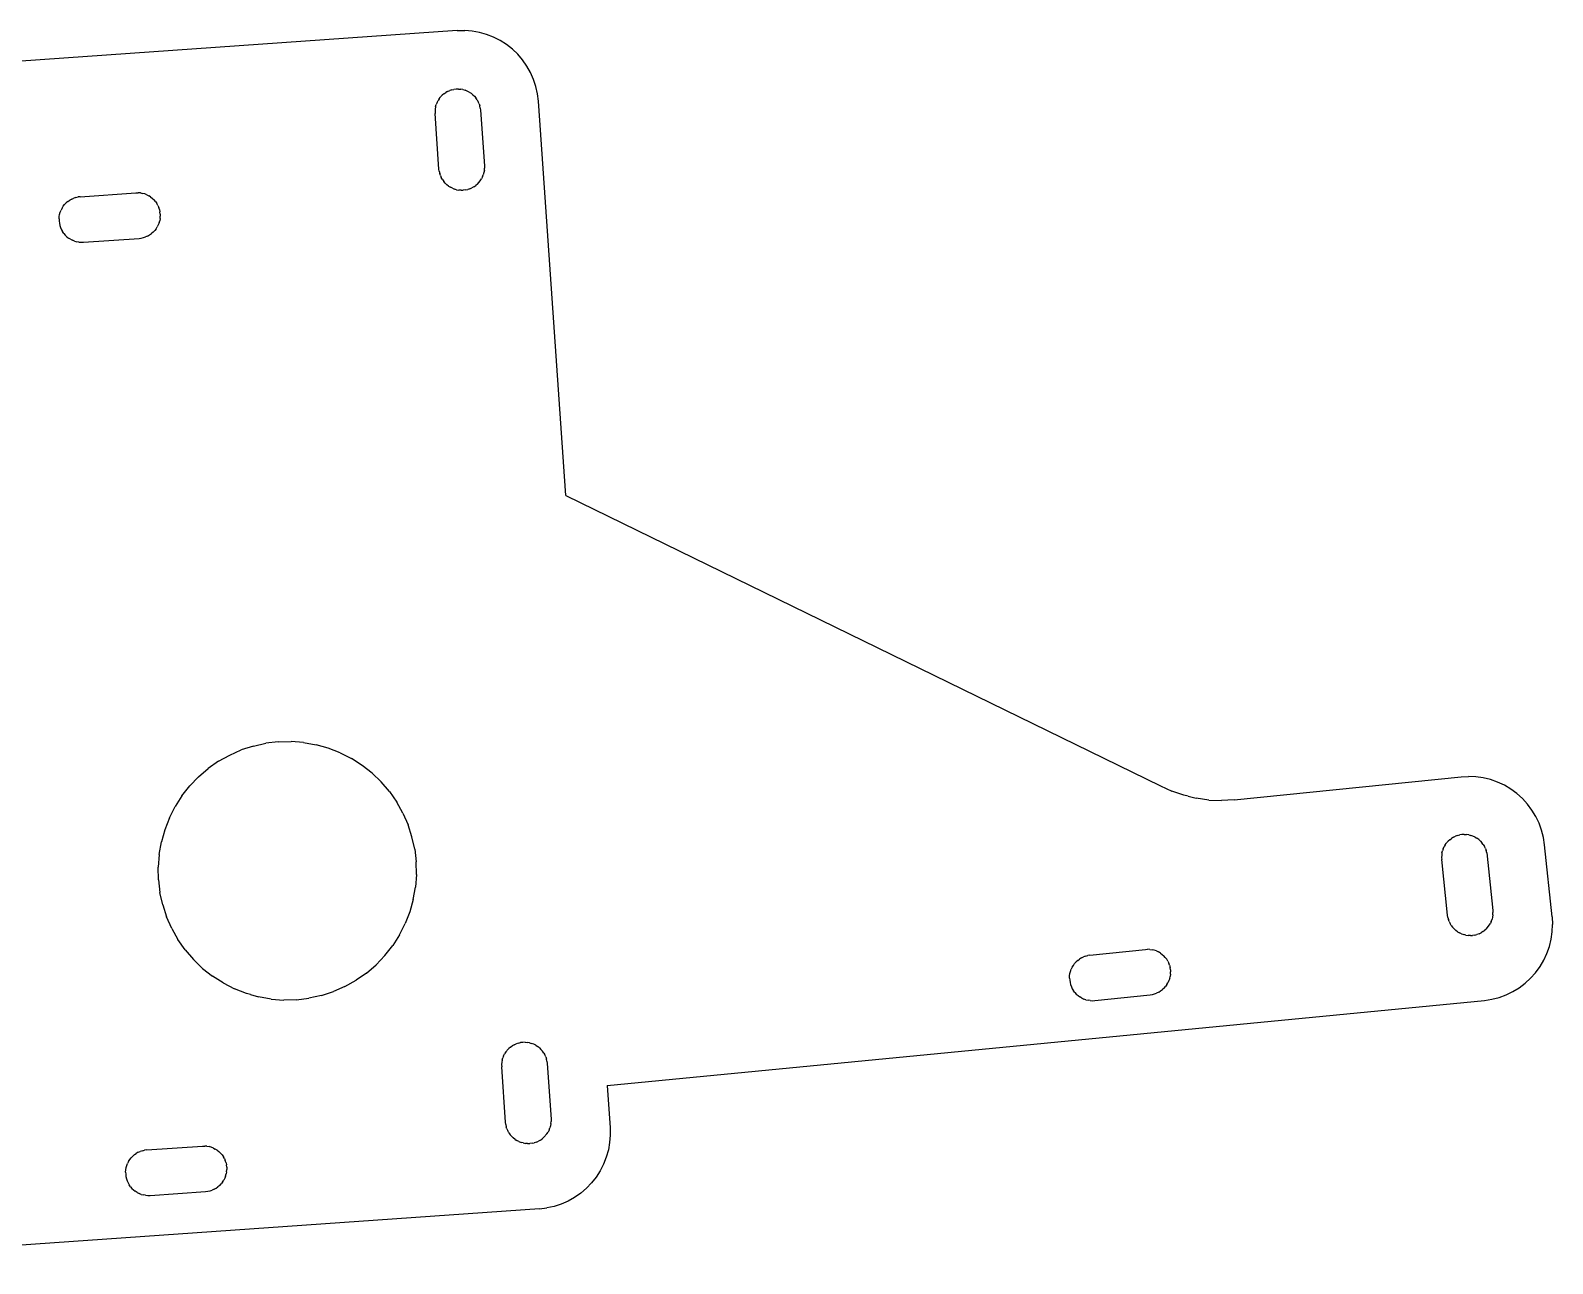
# Model space of a CAD drawing. Extents: x -47 to 67, y -58 to 58.
# Drawn here: x 36.95 to 66.99, y 23.41 to 47.73 of the extents above; entities that cross this region are included whole.
import ezdxf

# ---------------------------------------------------------------- set-up
doc = ezdxf.new("R2010")
doc.units = 0

msp = doc.modelspace()

# ---------------------------------------------------------------- linework, layer by layer
for p, q in [((45.37, 47.729, -0.08), (30.751, 46.707, -0.056)), ((45.37, 47.729, -0.08), (45.517, 47.732, -0.08)), ((45.664, 47.72, -0.08), (45.517, 47.732, -0.08)), ((45.809, 47.694, -0.08), (45.664, 47.72, -0.08)), ((45.95, 47.655, -0.081), (45.809, 47.694, -0.08)), ((46.088, 47.601, -0.081), (45.95, 47.655, -0.081)), ((46.219, 47.534, -0.081), (46.088, 47.601, -0.081)), ((46.343, 47.455, -0.081), (46.219, 47.534, -0.081)), ((46.459, 47.364, -0.081), (46.343, 47.455, -0.081)), ((46.565, 47.262, -0.081), (46.459, 47.364, -0.081)), ((46.66, 47.15, -0.082), (46.565, 47.262, -0.081)), ((46.745, 47.03, -0.082), (46.66, 47.15, -0.082)), ((46.817, 46.901, -0.082), (46.745, 47.03, -0.082)), ((46.876, 46.767, -0.082), (46.817, 46.901, -0.082)), ((45.263, 46.56, -0.079), (45.306, 46.569, -0.079)), ((45.35, 46.575, -0.079), (45.306, 46.569, -0.079)), ((45.394, 46.575, -0.079), (45.35, 46.575, -0.079)), ((45.394, 46.575, -0.079), (45.438, 46.572, -0.079)), ((45.482, 46.564, -0.08), (45.438, 46.572, -0.079)), ((45.482, 46.564, -0.08), (45.524, 46.552, -0.08)), ((46.922, 46.627, -0.082), (46.876, 46.767, -0.082)), ((46.953, 46.483, -0.082), (46.922, 46.627, -0.082)), ((44.943, 46.226, -0.079), (44.955, 46.268, -0.079)), ((44.971, 46.31, -0.079), (44.955, 46.268, -0.079)), ((44.971, 46.31, -0.079), (44.991, 46.349, -0.079)), ((45.015, 46.386, -0.079), (44.991, 46.349, -0.079)), ((45.015, 46.386, -0.079), (45.032, 46.409, -0.079)), ((45.032, 46.409, -0.079), (45.042, 46.421, -0.079)), ((45.073, 46.453, -0.079), (45.042, 46.421, -0.079)), ((45.106, 46.481, -0.079), (45.073, 46.453, -0.079)), ((45.106, 46.481, -0.079), (45.142, 46.507, -0.079)), ((45.181, 46.528, -0.079), (45.142, 46.507, -0.079)), ((45.181, 46.528, -0.079), (45.221, 46.546, -0.079)), ((45.263, 46.56, -0.079), (45.221, 46.546, -0.079)), ((45.566, 46.536, -0.08), (45.524, 46.552, -0.08)), ((45.605, 46.516, -0.08), (45.566, 46.536, -0.08)), ((45.605, 46.516, -0.08), (45.642, 46.493, -0.08)), ((45.677, 46.465, -0.08), (45.642, 46.493, -0.08)), ((45.677, 46.465, -0.08), (45.709, 46.435, -0.08)), ((45.709, 46.435, -0.08), (45.737, 46.401, -0.08)), ((45.763, 46.365, -0.08), (45.737, 46.401, -0.08)), ((45.763, 46.365, -0.08), (45.784, 46.326, -0.08)), ((45.802, 46.286, -0.08), (45.784, 46.326, -0.08)), ((45.802, 46.286, -0.08), (45.816, 46.244, -0.08)), ((46.971, 46.337, -0.082), (46.953, 46.483, -0.082)), ((47.515, 38.558, -0.081), (46.971, 46.337, -0.082)), ((44.935, 46.182, -0.079), (44.932, 46.138, -0.079)), ((44.932, 46.138, -0.079), (44.933, 46.094, -0.079)), ((45.009, 44.997, -0.078), (44.933, 46.094, -0.079)), ((44.943, 46.226, -0.079), (44.935, 46.182, -0.079)), ((45.825, 46.201, -0.08), (45.816, 46.244, -0.08)), ((45.825, 46.201, -0.08), (45.831, 46.157, -0.08)), ((45.831, 46.157, -0.08), (45.907, 45.06, -0.08)), ((45.907, 45.06, -0.08), (45.908, 45.016, -0.08)), ((45.015, 44.953, -0.078), (45.009, 44.997, -0.078)), ((45.015, 44.953, -0.078), (45.024, 44.91, -0.078)), ((45.038, 44.868, -0.078), (45.024, 44.91, -0.078)), ((45.038, 44.868, -0.078), (45.056, 44.828, -0.078)), ((45.077, 44.789, -0.078), (45.056, 44.828, -0.078)), ((45.077, 44.789, -0.078), (45.103, 44.753, -0.078)), ((45.798, 44.733, -0.08), (45.825, 44.768, -0.08)), ((45.825, 44.768, -0.08), (45.849, 44.805, -0.08)), ((45.869, 44.844, -0.08), (45.849, 44.805, -0.08)), ((45.869, 44.844, -0.08), (45.885, 44.886, -0.08)), ((45.897, 44.928, -0.08), (45.885, 44.886, -0.08)), ((45.905, 44.972, -0.08), (45.897, 44.928, -0.08)), ((45.905, 44.972, -0.08), (45.908, 45.016, -0.08)), ((37.93, 44.452, -0.067), (39.028, 44.529, -0.068)), ((39.028, 44.529, -0.068), (39.072, 44.529, -0.069)), ((39.116, 44.526, -0.069), (39.072, 44.529, -0.069)), ((39.116, 44.526, -0.069), (39.159, 44.518, -0.069)), ((39.202, 44.506, -0.069), (39.159, 44.518, -0.069)), ((39.243, 44.49, -0.069), (39.202, 44.506, -0.069)), ((39.243, 44.49, -0.069), (39.282, 44.47, -0.069)), ((39.319, 44.447, -0.069), (39.282, 44.47, -0.069)), ((45.131, 44.719, -0.078), (45.103, 44.753, -0.078)), ((45.131, 44.719, -0.078), (45.163, 44.689, -0.078)), ((45.198, 44.661, -0.079), (45.163, 44.689, -0.078)), ((45.198, 44.661, -0.079), (45.235, 44.638, -0.079)), ((45.274, 44.618, -0.079), (45.235, 44.638, -0.079)), ((45.274, 44.618, -0.079), (45.316, 44.602, -0.079)), ((45.358, 44.59, -0.079), (45.316, 44.602, -0.079)), ((45.358, 44.59, -0.079), (45.402, 44.582, -0.079)), ((45.446, 44.579, -0.079), (45.402, 44.582, -0.079)), ((45.446, 44.579, -0.079), (45.49, 44.579, -0.079)), ((45.534, 44.585, -0.079), (45.49, 44.579, -0.079)), ((45.534, 44.585, -0.079), (45.577, 44.594, -0.079)), ((45.619, 44.608, -0.079), (45.577, 44.594, -0.079)), ((45.619, 44.608, -0.079), (45.659, 44.626, -0.079)), ((45.698, 44.647, -0.079), (45.659, 44.626, -0.079)), ((45.698, 44.647, -0.079), (45.734, 44.673, -0.079)), ((45.767, 44.701, -0.079), (45.734, 44.673, -0.079)), ((45.767, 44.701, -0.079), (45.798, 44.733, -0.08)), ((37.535, 44.146, -0.066), (37.551, 44.187, -0.066)), ((37.571, 44.226, -0.066), (37.551, 44.187, -0.066)), ((37.571, 44.226, -0.066), (37.595, 44.263, -0.066)), ((37.595, 44.263, -0.066), (37.622, 44.298, -0.066)), ((37.622, 44.298, -0.066), (37.653, 44.33, -0.066)), ((37.686, 44.359, -0.066), (37.653, 44.33, -0.066)), ((37.686, 44.359, -0.066), (37.722, 44.384, -0.066)), ((37.761, 44.406, -0.066), (37.722, 44.384, -0.066)), ((37.761, 44.406, -0.066), (37.801, 44.423, -0.066)), ((37.843, 44.437, -0.067), (37.801, 44.423, -0.066)), ((37.843, 44.437, -0.067), (37.886, 44.447, -0.067)), ((37.93, 44.452, -0.067), (37.886, 44.447, -0.067)), ((39.319, 44.447, -0.069), (39.354, 44.419, -0.069)), ((39.354, 44.419, -0.069), (39.386, 44.389, -0.069)), ((39.415, 44.355, -0.069), (39.386, 44.389, -0.069)), ((39.415, 44.355, -0.069), (39.44, 44.319, -0.069)), ((39.462, 44.28, -0.069), (39.44, 44.319, -0.069)), ((39.462, 44.28, -0.069), (39.479, 44.24, -0.069)), ((39.493, 44.198, -0.069), (39.479, 44.24, -0.069)), ((39.493, 44.198, -0.069), (39.503, 44.155, -0.069)), ((37.512, 44.016, -0.066), (37.515, 44.06, -0.066)), ((37.512, 44.016, -0.066), (37.513, 43.972, -0.066)), ((37.513, 43.972, -0.066), (37.518, 43.928, -0.066)), ((37.515, 44.06, -0.066), (37.523, 44.103, -0.066)), ((37.518, 43.928, -0.066), (37.527, 43.885, -0.066)), ((37.523, 44.103, -0.066), (37.535, 44.146, -0.066)), ((37.527, 43.885, -0.066), (37.541, 43.843, -0.066)), ((39.47, 43.896, -0.069), (39.45, 43.856, -0.069)), ((39.486, 43.937, -0.069), (39.47, 43.896, -0.069)), ((39.486, 43.937, -0.069), (39.498, 43.979, -0.069)), ((39.505, 44.023, -0.069), (39.498, 43.979, -0.069)), ((39.508, 44.111, -0.069), (39.503, 44.155, -0.069)), ((39.505, 44.023, -0.069), (39.509, 44.067, -0.069)), ((39.508, 44.111, -0.069), (39.509, 44.067, -0.069)), ((37.541, 43.843, -0.066), (37.559, 43.802, -0.066)), ((37.559, 43.802, -0.066), (37.581, 43.764, -0.066)), ((37.606, 43.727, -0.066), (37.581, 43.764, -0.066)), ((37.606, 43.727, -0.066), (37.635, 43.694, -0.066)), ((37.635, 43.694, -0.066), (37.666, 43.663, -0.066)), ((37.666, 43.663, -0.066), (37.701, 43.636, -0.066)), ((37.738, 43.612, -0.066), (37.701, 43.636, -0.066)), ((37.738, 43.612, -0.066), (37.778, 43.592, -0.066)), ((37.819, 43.576, -0.066), (37.778, 43.592, -0.066)), ((37.819, 43.576, -0.066), (37.861, 43.564, -0.066)), ((37.905, 43.556, -0.066), (37.861, 43.564, -0.066)), ((37.993, 43.554, -0.067), (39.09, 43.631, -0.068)), ((39.09, 43.631, -0.068), (39.134, 43.636, -0.068)), ((39.134, 43.636, -0.068), (39.177, 43.645, -0.068)), ((39.177, 43.645, -0.068), (39.219, 43.659, -0.069)), ((39.26, 43.677, -0.069), (39.219, 43.659, -0.069)), ((39.26, 43.677, -0.069), (39.298, 43.699, -0.069)), ((39.298, 43.699, -0.069), (39.334, 43.724, -0.069)), ((39.368, 43.753, -0.069), (39.334, 43.724, -0.069)), ((39.368, 43.753, -0.069), (39.399, 43.784, -0.069)), ((39.426, 43.819, -0.069), (39.399, 43.784, -0.069)), ((39.426, 43.819, -0.069), (39.45, 43.856, -0.069)), ((37.905, 43.556, -0.066), (37.949, 43.553, -0.066)), ((37.949, 43.553, -0.066), (37.993, 43.554, -0.067)), ((47.515, 38.558, -0.081), (59.249, 32.834, -0.098)), ((41.346, 33.617, -0.069), (41.591, 33.671, -0.07)), ((41.839, 33.7, -0.07), (41.591, 33.671, -0.07)), ((41.839, 33.7, -0.07), (42.09, 33.705, -0.07)), ((42.339, 33.686, -0.071), (42.09, 33.705, -0.07)), ((42.339, 33.686, -0.071), (42.585, 33.642, -0.071)), ((40.661, 33.316, -0.068), (40.879, 33.439, -0.068)), ((40.879, 33.439, -0.068), (41.109, 33.539, -0.069)), ((41.346, 33.617, -0.069), (41.109, 33.539, -0.069)), ((42.826, 33.575, -0.072), (42.585, 33.642, -0.071)), ((43.059, 33.484, -0.072), (42.826, 33.575, -0.072)), ((43.059, 33.484, -0.072), (43.283, 33.37, -0.072)), ((43.493, 33.236, -0.073), (43.283, 33.37, -0.072)), ((40.266, 33.01, -0.067), (40.456, 33.173, -0.068)), ((40.661, 33.316, -0.068), (40.456, 33.173, -0.068)), ((43.69, 33.081, -0.073), (43.493, 33.236, -0.073)), ((43.69, 33.081, -0.073), (43.871, 32.908, -0.073)), ((39.938, 32.633, -0.067), (40.093, 32.83, -0.067)), ((40.093, 32.83, -0.067), (40.266, 33.01, -0.067)), ((44.033, 32.717, -0.073), (43.871, 32.908, -0.073)), ((59.249, 32.834, -0.098), (59.476, 32.729, -0.098)), ((60.703, 32.555, -0.1), (65.18, 33.009, -0.108)), ((65.18, 33.009, -0.108), (65.327, 33.017, -0.108)), ((65.474, 33.01, -0.108), (65.327, 33.017, -0.108)), ((65.62, 32.989, -0.108), (65.474, 33.01, -0.108)), ((65.763, 32.954, -0.109), (65.62, 32.989, -0.108)), ((65.902, 32.905, -0.109), (65.763, 32.954, -0.109)), ((66.036, 32.842, -0.109), (65.902, 32.905, -0.109)), ((66.162, 32.767, -0.109), (66.036, 32.842, -0.109)), ((66.281, 32.68, -0.109), (66.162, 32.767, -0.109)), ((39.938, 32.633, -0.067), (39.803, 32.422, -0.066)), ((44.033, 32.717, -0.073), (44.177, 32.512, -0.073)), ((44.299, 32.294, -0.074), (44.177, 32.512, -0.073)), ((59.712, 32.646, -0.099), (59.476, 32.729, -0.098)), ((59.798, 32.625, -0.099), (59.712, 32.646, -0.099)), ((59.798, 32.625, -0.099), (59.955, 32.587, -0.099)), ((60.203, 32.551, -0.099), (59.955, 32.587, -0.099)), ((60.203, 32.551, -0.099), (60.453, 32.541, -0.1)), ((60.703, 32.555, -0.1), (60.453, 32.541, -0.1)), ((66.391, 32.581, -0.11), (66.281, 32.68, -0.109)), ((66.49, 32.473, -0.11), (66.391, 32.581, -0.11)), ((66.579, 32.355, -0.11), (66.49, 32.473, -0.11)), ((39.69, 32.199, -0.066), (39.599, 31.966, -0.066)), ((39.69, 32.199, -0.066), (39.803, 32.422, -0.066)), ((44.299, 32.294, -0.074), (44.4, 32.065, -0.074)), ((66.655, 32.229, -0.11), (66.579, 32.355, -0.11)), ((66.719, 32.096, -0.11), (66.655, 32.229, -0.11)), ((39.599, 31.966, -0.066), (39.531, 31.725, -0.066)), ((44.477, 31.827, -0.074), (44.4, 32.065, -0.074)), ((65.113, 31.853, -0.107), (65.071, 31.837, -0.107)), ((65.113, 31.853, -0.107), (65.155, 31.864, -0.107)), ((65.199, 31.87, -0.107), (65.155, 31.864, -0.107)), ((65.243, 31.873, -0.107), (65.199, 31.87, -0.107)), ((65.243, 31.873, -0.107), (65.287, 31.871, -0.108)), ((65.331, 31.865, -0.108), (65.287, 31.871, -0.108)), ((65.331, 31.865, -0.108), (65.374, 31.854, -0.108)), ((65.416, 31.84, -0.108), (65.374, 31.854, -0.108)), ((66.77, 31.957, -0.11), (66.719, 32.096, -0.11)), ((66.806, 31.815, -0.11), (66.77, 31.957, -0.11)), ((39.487, 31.478, -0.066), (39.531, 31.725, -0.066)), ((44.531, 31.583, -0.074), (44.477, 31.827, -0.074)), ((44.531, 31.583, -0.074), (44.561, 31.334, -0.074)), ((64.804, 31.508, -0.107), (64.815, 31.551, -0.107)), ((64.829, 31.592, -0.107), (64.815, 31.551, -0.107)), ((64.829, 31.592, -0.107), (64.848, 31.632, -0.107)), ((64.87, 31.67, -0.107), (64.848, 31.632, -0.107)), ((64.87, 31.67, -0.107), (64.887, 31.693, -0.107)), ((64.887, 31.693, -0.107), (64.896, 31.706, -0.107)), ((64.926, 31.739, -0.107), (64.896, 31.706, -0.107)), ((64.958, 31.769, -0.107), (64.926, 31.739, -0.107)), ((64.958, 31.769, -0.107), (64.994, 31.795, -0.107)), ((65.031, 31.818, -0.107), (64.994, 31.795, -0.107)), ((65.031, 31.818, -0.107), (65.071, 31.837, -0.107)), ((65.456, 31.821, -0.108), (65.416, 31.84, -0.108)), ((65.456, 31.821, -0.108), (65.494, 31.799, -0.108)), ((65.529, 31.772, -0.108), (65.494, 31.799, -0.108)), ((65.529, 31.772, -0.108), (65.562, 31.743, -0.108)), ((65.562, 31.743, -0.108), (65.592, 31.71, -0.108)), ((65.619, 31.675, -0.108), (65.592, 31.71, -0.108)), ((65.619, 31.675, -0.108), (65.642, 31.637, -0.108)), ((65.661, 31.598, -0.108), (65.642, 31.637, -0.108)), ((65.661, 31.598, -0.108), (65.676, 31.556, -0.108)), ((65.687, 31.513, -0.108), (65.676, 31.556, -0.108)), ((66.829, 31.669, -0.11), (66.806, 31.815, -0.11)), ((66.978, 30.247, -0.11), (66.829, 31.669, -0.11)), ((39.487, 31.478, -0.066), (39.468, 31.229, -0.065)), ((44.566, 31.084, -0.074), (44.561, 31.334, -0.074)), ((64.798, 31.464, -0.107), (64.796, 31.42, -0.107)), ((64.796, 31.42, -0.107), (64.798, 31.376, -0.107)), ((64.804, 31.508, -0.107), (64.798, 31.464, -0.107)), ((64.913, 30.282, -0.106), (64.798, 31.376, -0.107)), ((65.687, 31.513, -0.108), (65.808, 30.376, -0.108)), ((39.473, 30.979, -0.065), (39.468, 31.229, -0.065)), ((39.473, 30.979, -0.065), (39.503, 30.73, -0.065)), ((44.566, 31.084, -0.074), (44.547, 30.834, -0.074)), ((39.557, 30.486, -0.065), (39.503, 30.73, -0.065)), ((44.503, 30.588, -0.073), (44.547, 30.834, -0.074)), ((39.557, 30.486, -0.065), (39.634, 30.248, -0.065)), ((44.435, 30.347, -0.073), (44.344, 30.114, -0.073)), ((44.503, 30.588, -0.073), (44.435, 30.347, -0.073)), ((65.808, 30.376, -0.108), (65.811, 30.332, -0.108)), ((39.735, 30.019, -0.066), (39.634, 30.248, -0.065)), ((44.231, 29.891, -0.073), (44.344, 30.114, -0.073)), ((64.92, 30.238, -0.106), (64.913, 30.282, -0.106)), ((64.92, 30.238, -0.106), (64.931, 30.195, -0.106)), ((64.946, 30.154, -0.107), (64.931, 30.195, -0.106)), ((64.946, 30.154, -0.107), (64.965, 30.114, -0.107)), ((64.988, 30.076, -0.107), (64.965, 30.114, -0.107)), ((64.988, 30.076, -0.107), (65.015, 30.041, -0.107)), ((65.045, 30.009, -0.107), (65.015, 30.041, -0.107)), ((65.681, 30.013, -0.108), (65.737, 30.081, -0.108)), ((65.737, 30.081, -0.108), (65.759, 30.119, -0.108)), ((65.778, 30.159, -0.108), (65.759, 30.119, -0.108)), ((65.778, 30.159, -0.108), (65.792, 30.201, -0.108)), ((65.803, 30.244, -0.108), (65.792, 30.201, -0.108)), ((65.809, 30.288, -0.108), (65.803, 30.244, -0.108)), ((65.809, 30.288, -0.108), (65.811, 30.332, -0.108)), ((66.978, 30.247, -0.11), (66.986, 30.1, -0.11)), ((66.98, 29.953, -0.11), (66.986, 30.1, -0.11)), ((39.735, 30.019, -0.066), (39.857, 29.801, -0.066)), ((40.001, 29.595, -0.066), (39.857, 29.801, -0.066)), ((44.231, 29.891, -0.073), (44.096, 29.68, -0.073)), ((65.045, 30.009, -0.107), (65.078, 29.979, -0.107)), ((65.113, 29.953, -0.107), (65.078, 29.979, -0.107)), ((65.113, 29.953, -0.107), (65.151, 29.931, -0.107)), ((65.191, 29.912, -0.107), (65.151, 29.931, -0.107)), ((65.191, 29.912, -0.107), (65.233, 29.897, -0.107)), ((65.276, 29.887, -0.107), (65.233, 29.897, -0.107)), ((65.276, 29.887, -0.107), (65.32, 29.881, -0.107)), ((65.364, 29.879, -0.107), (65.32, 29.881, -0.107)), ((65.364, 29.879, -0.107), (65.408, 29.881, -0.107)), ((65.452, 29.888, -0.107), (65.408, 29.881, -0.107)), ((65.452, 29.888, -0.107), (65.494, 29.899, -0.107)), ((65.536, 29.914, -0.107), (65.494, 29.899, -0.107)), ((65.536, 29.914, -0.107), (65.576, 29.933, -0.107)), ((65.613, 29.956, -0.108), (65.576, 29.933, -0.107)), ((65.613, 29.956, -0.108), (65.649, 29.983, -0.108)), ((65.681, 30.013, -0.108), (65.649, 29.983, -0.108)), ((66.925, 29.664, -0.11), (66.959, 29.807, -0.11)), ((66.959, 29.807, -0.11), (66.98, 29.953, -0.11)), ((40.001, 29.595, -0.066), (40.163, 29.405, -0.066)), ((43.768, 29.303, -0.072), (43.941, 29.483, -0.072)), ((43.941, 29.483, -0.072), (44.096, 29.68, -0.073)), ((57.69, 29.439, -0.095), (57.652, 29.416, -0.094)), ((57.69, 29.439, -0.095), (57.729, 29.458, -0.095)), ((57.771, 29.473, -0.095), (57.729, 29.458, -0.095)), ((57.771, 29.473, -0.095), (57.814, 29.484, -0.095)), ((57.857, 29.491, -0.095), (57.814, 29.484, -0.095)), ((57.857, 29.491, -0.095), (58.951, 29.606, -0.097)), ((58.951, 29.606, -0.097), (58.995, 29.608, -0.097)), ((59.04, 29.606, -0.097), (58.995, 29.608, -0.097)), ((59.04, 29.606, -0.097), (59.083, 29.6, -0.097)), ((59.126, 29.59, -0.097), (59.083, 29.6, -0.097)), ((59.168, 29.575, -0.097), (59.126, 29.59, -0.097)), ((59.168, 29.575, -0.097), (59.208, 29.556, -0.097)), ((59.246, 29.534, -0.097), (59.208, 29.556, -0.097)), ((59.246, 29.534, -0.097), (59.282, 29.508, -0.097)), ((59.282, 29.508, -0.097), (59.314, 29.478, -0.097)), ((59.344, 29.446, -0.097), (59.314, 29.478, -0.097)), ((59.344, 29.446, -0.097), (59.371, 29.411, -0.097)), ((66.814, 29.392, -0.109), (66.876, 29.525, -0.109)), ((66.876, 29.525, -0.109), (66.925, 29.664, -0.11)), ((40.163, 29.405, -0.066), (40.344, 29.232, -0.066)), ((40.344, 29.232, -0.066), (40.541, 29.077, -0.067)), ((43.578, 29.14, -0.072), (43.373, 28.997, -0.071)), ((43.578, 29.14, -0.072), (43.768, 29.303, -0.072)), ((57.462, 29.128, -0.094), (57.473, 29.171, -0.094)), ((57.473, 29.171, -0.094), (57.487, 29.213, -0.094)), ((57.506, 29.253, -0.094), (57.487, 29.213, -0.094)), ((57.506, 29.253, -0.094), (57.529, 29.291, -0.094)), ((57.529, 29.291, -0.094), (57.555, 29.327, -0.094)), ((57.555, 29.327, -0.094), (57.584, 29.359, -0.094)), ((57.617, 29.389, -0.094), (57.584, 29.359, -0.094)), ((57.617, 29.389, -0.094), (57.652, 29.416, -0.094)), ((59.394, 29.373, -0.097), (59.371, 29.411, -0.097)), ((59.394, 29.373, -0.097), (59.413, 29.333, -0.097)), ((59.428, 29.292, -0.097), (59.413, 29.333, -0.097)), ((59.428, 29.292, -0.097), (59.439, 29.249, -0.097)), ((59.446, 29.205, -0.097), (59.439, 29.249, -0.097)), ((59.446, 29.205, -0.097), (59.448, 29.161, -0.097)), ((59.446, 29.117, -0.097), (59.448, 29.161, -0.097)), ((66.554, 29.037, -0.109), (66.652, 29.146, -0.109)), ((66.652, 29.146, -0.109), (66.739, 29.265, -0.109)), ((66.739, 29.265, -0.109), (66.814, 29.392, -0.109)), ((40.752, 28.943, -0.067), (40.541, 29.077, -0.067)), ((40.752, 28.943, -0.067), (40.975, 28.829, -0.067)), ((43.155, 28.874, -0.071), (42.926, 28.774, -0.07)), ((43.155, 28.874, -0.071), (43.373, 28.997, -0.071)), ((57.454, 29.04, -0.094), (57.456, 29.085, -0.094)), ((57.454, 29.04, -0.094), (57.457, 28.996, -0.094)), ((57.456, 29.085, -0.094), (57.462, 29.128, -0.094)), ((57.457, 28.996, -0.094), (57.464, 28.953, -0.094)), ((57.464, 28.953, -0.094), (57.475, 28.91, -0.094)), ((57.475, 28.91, -0.094), (57.49, 28.868, -0.094)), ((57.49, 28.868, -0.094), (57.509, 28.829, -0.094)), ((59.319, 28.842, -0.097), (59.286, 28.812, -0.097)), ((59.319, 28.842, -0.097), (59.348, 28.875, -0.097)), ((59.374, 28.911, -0.097), (59.348, 28.875, -0.097)), ((59.374, 28.911, -0.097), (59.397, 28.949, -0.097)), ((59.415, 28.989, -0.097), (59.397, 28.949, -0.097)), ((59.43, 29.03, -0.097), (59.415, 28.989, -0.097)), ((59.43, 29.03, -0.097), (59.44, 29.073, -0.097)), ((59.446, 29.117, -0.097), (59.44, 29.073, -0.097)), ((66.202, 28.772, -0.108), (66.328, 28.849, -0.108)), ((66.328, 28.849, -0.108), (66.445, 28.937, -0.109)), ((66.445, 28.937, -0.109), (66.554, 29.037, -0.109)), ((41.208, 28.738, -0.068), (40.975, 28.829, -0.067)), ((41.292, 28.714, -0.068), (41.208, 28.738, -0.068)), ((41.292, 28.714, -0.068), (41.449, 28.671, -0.068)), ((41.695, 28.627, -0.068), (41.449, 28.671, -0.068)), ((41.695, 28.627, -0.068), (41.945, 28.607, -0.069)), ((42.195, 28.613, -0.069), (41.945, 28.607, -0.069)), ((42.195, 28.613, -0.069), (42.443, 28.642, -0.07)), ((42.688, 28.696, -0.07), (42.443, 28.642, -0.07)), ((42.688, 28.696, -0.07), (42.926, 28.774, -0.07)), ((48.328, 26.919, -0.079), (65.643, 28.599, -0.107)), ((57.509, 28.829, -0.094), (57.532, 28.791, -0.094)), ((57.558, 28.756, -0.094), (57.532, 28.791, -0.094)), ((57.558, 28.756, -0.094), (57.588, 28.723, -0.094)), ((57.588, 28.723, -0.094), (57.621, 28.694, -0.094)), ((57.621, 28.694, -0.094), (57.657, 28.668, -0.094)), ((57.695, 28.645, -0.094), (57.657, 28.668, -0.094)), ((57.695, 28.645, -0.094), (57.735, 28.626, -0.094)), ((57.776, 28.612, -0.094), (57.735, 28.626, -0.094)), ((57.776, 28.612, -0.094), (57.819, 28.601, -0.095)), ((57.863, 28.595, -0.095), (57.819, 28.601, -0.095)), ((57.863, 28.595, -0.095), (57.907, 28.593, -0.095)), ((57.907, 28.593, -0.095), (57.951, 28.596, -0.095)), ((57.951, 28.596, -0.095), (59.045, 28.711, -0.097)), ((59.045, 28.711, -0.097), (59.089, 28.717, -0.097)), ((59.089, 28.717, -0.097), (59.132, 28.728, -0.097)), ((59.132, 28.728, -0.097), (59.173, 28.744, -0.097)), ((59.213, 28.763, -0.097), (59.173, 28.744, -0.097)), ((59.213, 28.763, -0.097), (59.251, 28.786, -0.097)), ((59.251, 28.786, -0.097), (59.286, 28.812, -0.097)), ((65.643, 28.599, -0.107), (65.788, 28.621, -0.107)), ((65.788, 28.621, -0.107), (65.931, 28.658, -0.108)), ((65.931, 28.658, -0.108), (66.069, 28.708, -0.108)), ((66.069, 28.708, -0.108), (66.202, 28.772, -0.108)), ((46.387, 27.65, -0.076), (46.356, 27.618, -0.076)), ((46.42, 27.679, -0.076), (46.387, 27.65, -0.076)), ((46.42, 27.679, -0.076), (46.456, 27.704, -0.076)), ((46.495, 27.726, -0.076), (46.456, 27.704, -0.076)), ((46.495, 27.726, -0.076), (46.535, 27.744, -0.076)), ((46.577, 27.757, -0.076), (46.535, 27.744, -0.076)), ((46.577, 27.757, -0.076), (46.62, 27.767, -0.076)), ((46.664, 27.772, -0.076), (46.62, 27.767, -0.076)), ((46.708, 27.773, -0.076), (46.664, 27.772, -0.076)), ((46.708, 27.773, -0.076), (46.752, 27.77, -0.076)), ((46.796, 27.762, -0.076), (46.752, 27.77, -0.076)), ((46.796, 27.762, -0.076), (46.838, 27.75, -0.076)), ((46.879, 27.734, -0.077), (46.838, 27.75, -0.076)), ((46.919, 27.714, -0.077), (46.879, 27.734, -0.077)), ((46.919, 27.714, -0.077), (46.956, 27.69, -0.077)), ((46.991, 27.663, -0.077), (46.956, 27.69, -0.077)), ((46.991, 27.663, -0.077), (47.023, 27.632, -0.077)), ((46.249, 27.38, -0.075), (46.246, 27.336, -0.075)), ((46.246, 27.336, -0.075), (46.247, 27.292, -0.075)), ((46.257, 27.423, -0.075), (46.249, 27.38, -0.075)), ((46.257, 27.423, -0.075), (46.269, 27.466, -0.075)), ((46.285, 27.507, -0.076), (46.269, 27.466, -0.075)), ((46.285, 27.507, -0.076), (46.305, 27.547, -0.076)), ((46.329, 27.584, -0.076), (46.305, 27.547, -0.076)), ((46.329, 27.584, -0.076), (46.346, 27.606, -0.076)), ((46.346, 27.606, -0.076), (46.356, 27.618, -0.076)), ((47.023, 27.632, -0.077), (47.051, 27.599, -0.077)), ((47.077, 27.562, -0.077), (47.051, 27.599, -0.077)), ((47.077, 27.562, -0.077), (47.098, 27.524, -0.077)), ((47.116, 27.484, -0.077), (47.098, 27.524, -0.077)), ((47.116, 27.484, -0.077), (47.13, 27.442, -0.077)), ((47.139, 27.398, -0.077), (47.13, 27.442, -0.077)), ((47.139, 27.398, -0.077), (47.144, 27.355, -0.077)), ((47.144, 27.355, -0.077), (47.221, 26.257, -0.077)), ((46.323, 26.195, -0.075), (46.247, 27.292, -0.075)), ((48.328, 26.919, -0.079), (48.386, 26.088, -0.079)), ((46.329, 26.151, -0.075), (46.323, 26.195, -0.075)), ((46.329, 26.151, -0.075), (46.338, 26.108, -0.075)), ((47.219, 26.169, -0.077), (47.211, 26.126, -0.077)), ((47.219, 26.169, -0.077), (47.222, 26.213, -0.077)), ((47.221, 26.257, -0.077), (47.222, 26.213, -0.077)), ((46.352, 26.066, -0.075), (46.338, 26.108, -0.075)), ((46.352, 26.066, -0.075), (46.369, 26.025, -0.075)), ((46.391, 25.987, -0.075), (46.369, 26.025, -0.075)), ((46.391, 25.987, -0.075), (46.416, 25.95, -0.075)), ((46.445, 25.917, -0.075), (46.416, 25.95, -0.075)), ((46.445, 25.917, -0.075), (46.477, 25.886, -0.075)), ((46.512, 25.859, -0.075), (46.477, 25.886, -0.075)), ((46.512, 25.859, -0.075), (46.549, 25.835, -0.075)), ((46.588, 25.815, -0.076), (46.549, 25.835, -0.075)), ((47.011, 25.845, -0.076), (46.973, 25.823, -0.076)), ((47.011, 25.845, -0.076), (47.048, 25.87, -0.076)), ((47.081, 25.899, -0.076), (47.048, 25.87, -0.076)), ((47.081, 25.899, -0.076), (47.139, 25.965, -0.076)), ((47.139, 25.965, -0.076), (47.163, 26.003, -0.077)), ((47.183, 26.042, -0.077), (47.163, 26.003, -0.077)), ((47.183, 26.042, -0.077), (47.199, 26.083, -0.077)), ((47.211, 26.126, -0.077), (47.199, 26.083, -0.077)), ((48.389, 25.941, -0.078), (48.377, 25.794, -0.078)), ((48.386, 26.088, -0.079), (48.389, 25.941, -0.078)), ((39, 25.557, -0.063), (38.966, 25.528, -0.063)), ((39, 25.557, -0.063), (39.036, 25.582, -0.063)), ((39.075, 25.604, -0.063), (39.036, 25.582, -0.063)), ((39.075, 25.604, -0.063), (39.115, 25.621, -0.063)), ((39.157, 25.635, -0.063), (39.115, 25.621, -0.063)), ((39.157, 25.635, -0.063), (39.2, 25.645, -0.063)), ((39.244, 25.65, -0.064), (39.2, 25.645, -0.063)), ((39.244, 25.65, -0.064), (40.341, 25.726, -0.065)), ((40.341, 25.726, -0.065), (40.386, 25.727, -0.065)), ((40.43, 25.724, -0.066), (40.386, 25.727, -0.065)), ((40.43, 25.724, -0.066), (40.473, 25.716, -0.066)), ((40.516, 25.704, -0.066), (40.473, 25.716, -0.066)), ((40.557, 25.688, -0.066), (40.516, 25.704, -0.066)), ((40.557, 25.688, -0.066), (40.596, 25.668, -0.066)), ((40.633, 25.644, -0.066), (40.596, 25.668, -0.066)), ((40.633, 25.644, -0.066), (40.668, 25.617, -0.066)), ((40.668, 25.617, -0.066), (40.7, 25.587, -0.066)), ((40.729, 25.553, -0.066), (40.7, 25.587, -0.066)), ((40.729, 25.553, -0.066), (40.754, 25.517, -0.066)), ((46.588, 25.815, -0.076), (46.629, 25.799, -0.076)), ((46.672, 25.787, -0.076), (46.629, 25.799, -0.076)), ((46.672, 25.787, -0.076), (46.715, 25.779, -0.076)), ((46.759, 25.776, -0.076), (46.715, 25.779, -0.076)), ((46.759, 25.776, -0.076), (46.804, 25.777, -0.076)), ((46.847, 25.782, -0.076), (46.804, 25.777, -0.076)), ((46.847, 25.782, -0.076), (46.891, 25.792, -0.076)), ((46.933, 25.805, -0.076), (46.891, 25.792, -0.076)), ((46.933, 25.805, -0.076), (46.973, 25.823, -0.076)), ((48.352, 25.649, -0.078), (48.312, 25.507, -0.078)), ((48.377, 25.794, -0.078), (48.352, 25.649, -0.078)), ((38.826, 25.214, -0.063), (38.829, 25.258, -0.063)), ((38.829, 25.258, -0.063), (38.837, 25.301, -0.063)), ((38.837, 25.301, -0.063), (38.849, 25.344, -0.063)), ((38.849, 25.344, -0.063), (38.865, 25.385, -0.063)), ((38.885, 25.424, -0.063), (38.865, 25.385, -0.063)), ((38.885, 25.424, -0.063), (38.909, 25.461, -0.063)), ((38.909, 25.461, -0.063), (38.936, 25.496, -0.063)), ((38.936, 25.496, -0.063), (38.966, 25.528, -0.063)), ((40.775, 25.478, -0.066), (40.754, 25.517, -0.066)), ((40.775, 25.478, -0.066), (40.793, 25.438, -0.066)), ((40.807, 25.396, -0.066), (40.793, 25.438, -0.066)), ((40.807, 25.396, -0.066), (40.816, 25.353, -0.066)), ((40.822, 25.309, -0.066), (40.816, 25.353, -0.066)), ((40.819, 25.221, -0.066), (40.823, 25.265, -0.066)), ((40.822, 25.309, -0.066), (40.823, 25.265, -0.066)), ((48.192, 25.239, -0.078), (48.112, 25.115, -0.078)), ((48.258, 25.37, -0.078), (48.192, 25.239, -0.078)), ((48.312, 25.507, -0.078), (48.258, 25.37, -0.078)), ((38.826, 25.214, -0.063), (38.827, 25.17, -0.063)), ((38.827, 25.17, -0.063), (38.832, 25.126, -0.063)), ((38.832, 25.126, -0.063), (38.841, 25.083, -0.063)), ((38.841, 25.083, -0.063), (38.855, 25.041, -0.063)), ((38.855, 25.041, -0.063), (38.873, 25, -0.063)), ((38.873, 25, -0.063), (38.894, 24.962, -0.063)), ((38.92, 24.925, -0.063), (38.894, 24.962, -0.063)), ((40.682, 24.95, -0.066), (40.648, 24.922, -0.066)), ((40.682, 24.95, -0.066), (40.712, 24.982, -0.066)), ((40.74, 25.017, -0.066), (40.712, 24.982, -0.066)), ((40.74, 25.017, -0.066), (40.763, 25.054, -0.066)), ((40.783, 25.094, -0.066), (40.763, 25.054, -0.066)), ((40.799, 25.135, -0.066), (40.783, 25.094, -0.066)), ((40.799, 25.135, -0.066), (40.811, 25.177, -0.066)), ((40.819, 25.221, -0.066), (40.811, 25.177, -0.066)), ((48.021, 24.999, -0.078), (47.919, 24.893, -0.077)), ((48.112, 25.115, -0.078), (48.021, 24.999, -0.078)), ((38.92, 24.925, -0.063), (38.948, 24.892, -0.063)), ((38.948, 24.892, -0.063), (38.98, 24.861, -0.063)), ((38.98, 24.861, -0.063), (39.015, 24.834, -0.063)), ((39.052, 24.81, -0.063), (39.015, 24.834, -0.063)), ((39.052, 24.81, -0.063), (39.091, 24.79, -0.063)), ((39.133, 24.774, -0.063), (39.091, 24.79, -0.063)), ((39.133, 24.774, -0.063), (39.175, 24.762, -0.063)), ((39.219, 24.755, -0.063), (39.175, 24.762, -0.063)), ((39.219, 24.755, -0.063), (39.263, 24.751, -0.063)), ((39.263, 24.751, -0.063), (39.307, 24.752, -0.063)), ((39.307, 24.752, -0.063), (40.404, 24.829, -0.065)), ((40.404, 24.829, -0.065), (40.448, 24.834, -0.065)), ((40.448, 24.834, -0.065), (40.491, 24.843, -0.065)), ((40.491, 24.843, -0.065), (40.533, 24.857, -0.065)), ((40.574, 24.875, -0.066), (40.533, 24.857, -0.065)), ((40.574, 24.875, -0.066), (40.612, 24.896, -0.066)), ((40.612, 24.896, -0.066), (40.648, 24.922, -0.066)), ((47.559, 24.641, -0.077), (47.424, 24.582, -0.077)), ((47.687, 24.713, -0.077), (47.559, 24.641, -0.077)), ((47.808, 24.797, -0.077), (47.687, 24.713, -0.077)), ((47.919, 24.893, -0.077), (47.808, 24.797, -0.077)), ((46.994, 24.487, -0.076), (31.565, 23.409, -0.05)), ((46.994, 24.487, -0.076), (47.14, 24.505, -0.076)), ((47.284, 24.536, -0.076), (47.14, 24.505, -0.076)), ((47.424, 24.582, -0.077), (47.284, 24.536, -0.076))]:
    msp.add_line(p, q)

doc.saveas('drawing.dxf')
